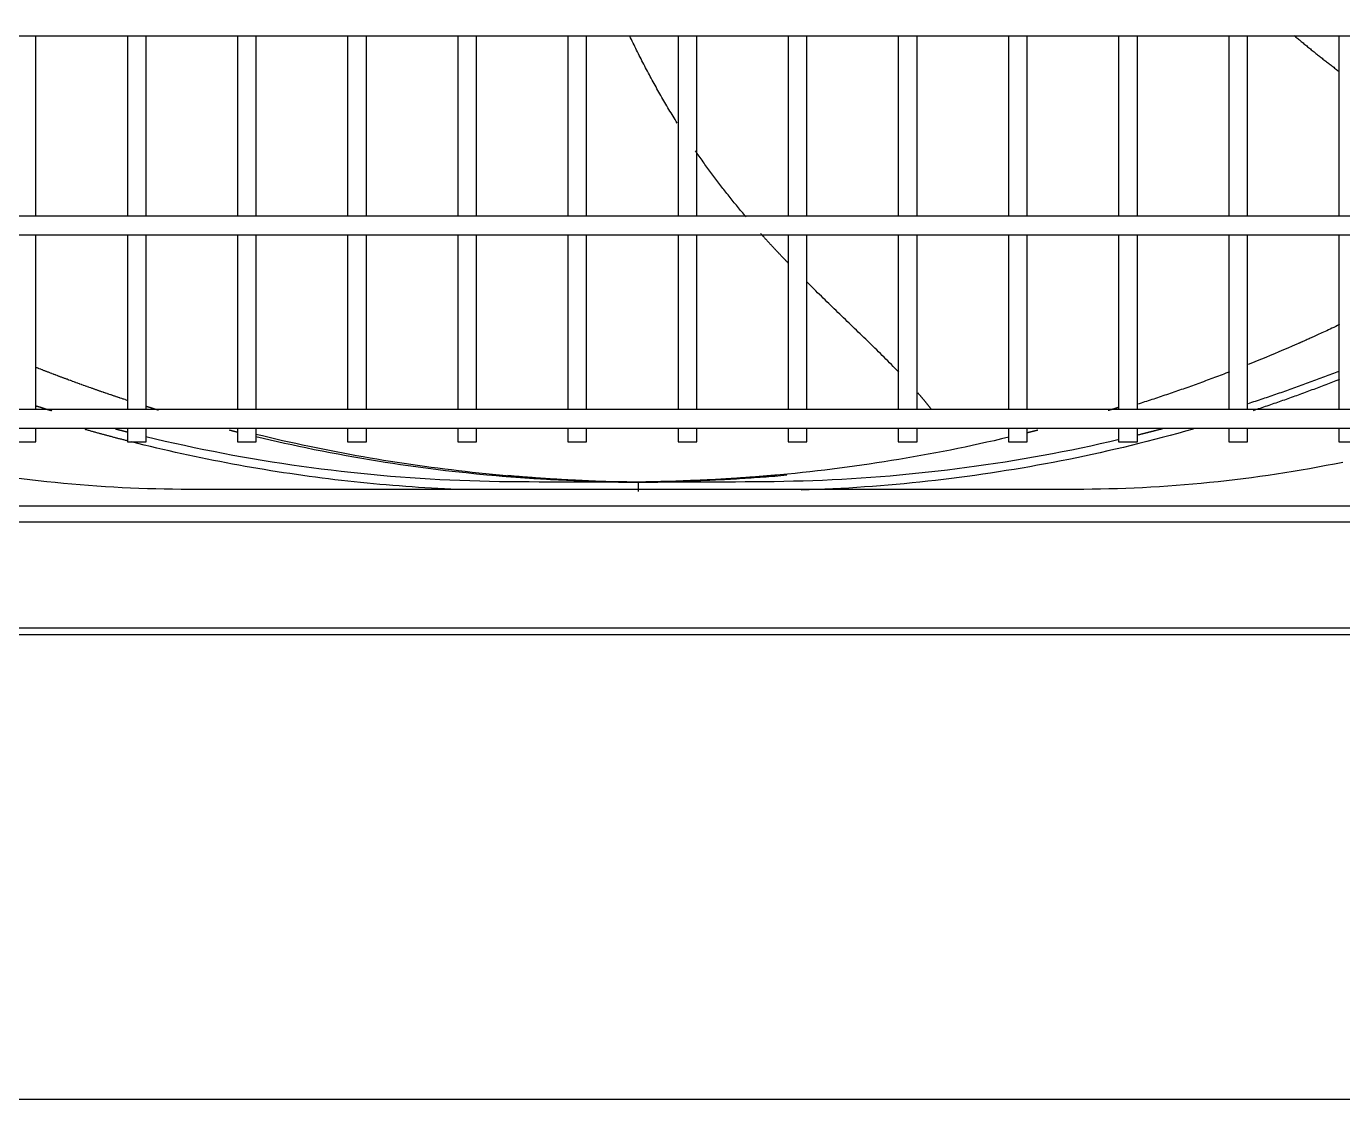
# Model space of a CAD drawing. Header units: millimetres. Extents: x 0 to 504600, y 0 to 118800.
# Drawn here: x 437787.9 to 438068.8, y 45578.4 to 45807.5 of the extents above; entities that cross this region are included whole.
import ezdxf

# ---------------------------------------------------------------- set-up
doc = ezdxf.new("R2010")
doc.units = ezdxf.units.MM
doc.header["$LTSCALE"] = 200
doc.layers.add('LG-AIRCON', color=240, linetype='Continuous')

# ---------------------------------------------------------------- blocks, each defined once
blk = doc.blocks.new('UXC')
at = {"layer": 'LG-AIRCON', "color": 0}
for p, q in [((429.3, 127.75), (1174.82, 127.75)), ((674.81, 89.26), (674.81, 127.76)), ((694.31, 127.76), (694.31, 89.26)), ((698.31, 89.26), (698.31, 127.76)), ((717.81, 127.76), (717.81, 89.26)), ((721.81, 89.26), (721.81, 127.76)), ((741.31, 127.76), (741.31, 89.26)), ((745.31, 89.26), (745.31, 127.76)), ((764.81, 127.76), (764.81, 89.26)), ((768.81, 89.26), (768.81, 127.76)), ((788.31, 127.76), (788.31, 89.26)), ((792.31, 89.26), (792.31, 127.76)), ((811.81, 127.76), (811.81, 89.26)), ((815.81, 89.26), (815.81, 127.76)), ((835.31, 127.76), (835.31, 89.26)), ((839.31, 89.26), (839.31, 127.76)), ((858.81, 127.76), (858.81, 89.26)), ((862.81, 89.26), (862.81, 127.76)), ((882.31, 127.76), (882.31, 89.26)), ((886.31, 89.26), (886.31, 127.76)), ((905.81, 127.76), (905.81, 89.26)), ((909.81, 89.26), (909.81, 127.76)), ((929.31, 127.76), (929.31, 89.26)), ((933.31, 89.26), (933.31, 127.76)), ((952.81, 127.76), (952.81, 89.26)), ((1090.65, 89.25), (513.47, 89.25)), ((513.47, 85.25), (1090.65, 85.25)), ((674.81, 48), (674.81, 85.26)), ((694.31, 85.26), (694.31, 48)), ((698.31, 48), (698.31, 85.26)), ((717.81, 85.26), (717.81, 48)), ((721.81, 48), (721.81, 85.26)), ((741.31, 85.26), (741.31, 48)), ((745.31, 48), (745.31, 85.26)), ((764.81, 85.26), (764.81, 48)), ((768.81, 48), (768.81, 85.26)), ((788.31, 85.26), (788.31, 48)), ((792.31, 48), (792.31, 85.26)), ((811.81, 85.26), (811.81, 48)), ((815.81, 48), (815.81, 85.26)), ((835.31, 85.26), (835.31, 48)), ((839.31, 48), (839.31, 85.26)), ((858.81, 85.26), (858.81, 48)), ((862.81, 48), (862.81, 85.26)), ((882.31, 85.26), (882.31, 48)), ((886.31, 48), (886.31, 85.26)), ((905.81, 85.26), (905.81, 48)), ((909.81, 48), (909.81, 85.26)), ((929.31, 85.26), (929.31, 48)), ((933.31, 48), (933.31, 85.26)), ((952.81, 85.26), (952.81, 48)), ((1081.32, 48), (522.8, 48)), ((522.8, 44), (1081.32, 44)), ((674.81, 41.09), (674.81, 44.01)), ((694.31, 44.01), (694.31, 41.09)), ((698.31, 41.09), (698.31, 44.01)), ((717.81, 44.01), (717.81, 41.09)), ((721.81, 41.09), (721.81, 44.01)), ((741.31, 44.01), (741.31, 41.09)), ((745.31, 41.09), (745.31, 44.01)), ((764.81, 44.01), (764.81, 41.09)), ((768.81, 41.09), (768.81, 44.01)), ((788.31, 44.01), (788.31, 41.09)), ((792.31, 41.09), (792.31, 44.01)), ((811.81, 44.01), (811.81, 41.09)), ((815.81, 41.09), (815.81, 44.01)), ((835.31, 44.01), (835.31, 41.09)), ((839.31, 41.09), (839.31, 44.01)), ((858.81, 44.01), (858.81, 41.09)), ((862.81, 41.09), (862.81, 44.01)), ((882.31, 44.01), (882.31, 41.09)), ((886.31, 41.09), (886.31, 44.01)), ((905.81, 44.01), (905.81, 41.09)), ((909.81, 41.09), (909.81, 44.01)), ((929.31, 44.01), (929.31, 41.09)), ((933.31, 41.09), (933.31, 44.01)), ((952.81, 44.01), (952.81, 41.09)), ((670.81, 41.09), (674.81, 41.09)), ((694.31, 41.09), (698.31, 41.09)), ((717.81, 41.09), (721.81, 41.09)), ((741.31, 41.09), (745.31, 41.09)), ((764.81, 41.09), (768.81, 41.09)), ((788.31, 41.09), (792.31, 41.09)), ((811.81, 41.09), (815.81, 41.09)), ((835.31, 41.09), (839.31, 41.09)), ((858.81, 41.09), (862.81, 41.09)), ((882.31, 41.09), (886.31, 41.09)), ((905.81, 41.09), (909.81, 41.09)), ((929.31, 41.09), (933.31, 41.09)), ((952.81, 41.09), (956.81, 41.09)), ((707.56, 31), (896.56, 31)), ((493.03, 27.46), (1111.03, 27.46)), ((1111.03, 23.93), (493.03, 23.93)), ((1168.46, 1.3), (391.35, 1.3)), ((391.35, 0), (1168.46, 0))]:
    blk.add_line(p, q, dxfattribs=at)
for points in [[(811.65, 109.12), (811.42, 109.48), (811.2, 109.84), (810.97, 110.21), (810.75, 110.57), (810.53, 110.93), (810.31, 111.3), (810.09, 111.66), (809.87, 112.03), (809.65, 112.39), (809.43, 112.76), (809.22, 113.13), (809, 113.49), (808.79, 113.86), (808.57, 114.23), (808.36, 114.6), (808.15, 114.96), (807.94, 115.33), (807.73, 115.7), (807.52, 116.07), (807.32, 116.44), (807.11, 116.81), (806.9, 117.18), (806.7, 117.56), (806.49, 117.93), (806.29, 118.3), (806.09, 118.67), (805.89, 119.05), (805.69, 119.42), (805.49, 119.79), (805.29, 120.17), (805.09, 120.54), (804.9, 120.91), (804.7, 121.29), (804.51, 121.66), (804.31, 122.04), (804.12, 122.42), (803.93, 122.79), (803.73, 123.17), (803.54, 123.55), (803.35, 123.92), (803.16, 124.3), (802.98, 124.68), (802.79, 125.06), (802.6, 125.44), (802.42, 125.81), (802.23, 126.19), (802.05, 126.57), (801.87, 126.95), (801.68, 127.33), (801.5, 127.71)], [(943.26, 127.79), (943.45, 127.63), (943.64, 127.47), (943.83, 127.31), (944.02, 127.15), (944.21, 126.99), (944.4, 126.84), (944.59, 126.68), (944.78, 126.52), (944.97, 126.36), (945.17, 126.2), (945.36, 126.04), (945.55, 125.88), (945.75, 125.72), (945.94, 125.56), (946.14, 125.41), (946.33, 125.25), (946.53, 125.09), (946.72, 124.93), (946.91, 124.77), (947.11, 124.62), (947.3, 124.46), (947.5, 124.3), (947.69, 124.15), (947.88, 123.99), (948.08, 123.84), (948.27, 123.69), (948.46, 123.53), (948.65, 123.38), (948.84, 123.23), (949.03, 123.08), (949.22, 122.93), (949.42, 122.78), (949.61, 122.63), (949.8, 122.48), (949.99, 122.33), (950.18, 122.18), (950.37, 122.03), (950.56, 121.89), (950.75, 121.74), (950.94, 121.59), (951.13, 121.44), (951.32, 121.3), (951.51, 121.15), (951.7, 121.01), (951.89, 120.86), (952.08, 120.72), (952.27, 120.57), (952.46, 120.43), (952.65, 120.28), (952.84, 120.14)], [(826.32, 89.11), (826.09, 89.38), (825.86, 89.65), (825.63, 89.92), (825.4, 90.2), (825.17, 90.47), (824.94, 90.74), (824.72, 91.02), (824.49, 91.29), (824.26, 91.57), (824.04, 91.84), (823.81, 92.12), (823.59, 92.39), (823.36, 92.67), (823.14, 92.95), (822.92, 93.22), (822.69, 93.5), (822.47, 93.78), (822.25, 94.06), (822.03, 94.34), (821.81, 94.62), (821.59, 94.9), (821.37, 95.18), (821.16, 95.46), (820.94, 95.74), (820.72, 96.02), (820.51, 96.3), (820.29, 96.59), (820.08, 96.87), (819.86, 97.15), (819.65, 97.44), (819.44, 97.72), (819.22, 98.01), (819.01, 98.29), (818.8, 98.58), (818.59, 98.86), (818.38, 99.15), (818.17, 99.43), (817.97, 99.72), (817.76, 100.01), (817.55, 100.3), (817.35, 100.59), (817.14, 100.87), (816.94, 101.16), (816.73, 101.45), (816.53, 101.74), (816.33, 102.03), (816.12, 102.32), (815.92, 102.61), (815.72, 102.91), (815.52, 103.2)], [(835.3, 79.24), (835.18, 79.37), (835.06, 79.49), (834.94, 79.61), (834.83, 79.74), (834.71, 79.86), (834.59, 79.99), (834.47, 80.11), (834.35, 80.23), (834.23, 80.36), (834.12, 80.48), (834, 80.6), (833.88, 80.73), (833.76, 80.85), (833.64, 80.98), (833.53, 81.1), (833.41, 81.23), (833.29, 81.35), (833.17, 81.48), (833.06, 81.6), (832.94, 81.73), (832.82, 81.85), (832.7, 81.98), (832.59, 82.1), (832.47, 82.23), (832.35, 82.35), (832.24, 82.48), (832.12, 82.6), (832, 82.73), (831.89, 82.85), (831.77, 82.98), (831.66, 83.1), (831.54, 83.23), (831.42, 83.36), (831.31, 83.48), (831.19, 83.61), (831.08, 83.73), (830.96, 83.86), (830.85, 83.99), (830.73, 84.11), (830.61, 84.24), (830.5, 84.37), (830.38, 84.49), (830.27, 84.62), (830.16, 84.75), (830.04, 84.87), (829.93, 85), (829.81, 85.13), (829.7, 85.25), (829.58, 85.38), (829.47, 85.51)], [(858.89, 55.96), (858.5, 56.36), (858.11, 56.76), (857.72, 57.16), (857.33, 57.56), (856.94, 57.95), (856.55, 58.35), (856.16, 58.74), (855.77, 59.13), (855.38, 59.52), (854.99, 59.91), (854.6, 60.3), (854.21, 60.69), (853.81, 61.07), (853.42, 61.46), (853.03, 61.84), (852.63, 62.23), (852.24, 62.61), (851.85, 62.99), (851.45, 63.37), (851.06, 63.76), (850.67, 64.14), (850.27, 64.52), (849.88, 64.9), (849.48, 65.28), (849.09, 65.66), (848.7, 66.04), (848.3, 66.42), (847.91, 66.8), (847.51, 67.18), (847.12, 67.56), (846.72, 67.94), (846.33, 68.32), (845.93, 68.7), (845.54, 69.08), (845.14, 69.46), (844.75, 69.84), (844.36, 70.22), (843.96, 70.6), (843.57, 70.99), (843.17, 71.37), (842.78, 71.75), (842.39, 72.14), (841.99, 72.52), (841.6, 72.91), (841.21, 73.29), (840.82, 73.68), (840.43, 74.07), (840.04, 74.45), (839.65, 74.84), (839.26, 75.23)], [(952.97, 66.09), (952.54, 65.89), (952.13, 65.69), (951.72, 65.5), (951.33, 65.32), (950.94, 65.14), (950.57, 64.97), (950.21, 64.8), (949.85, 64.63), (949.51, 64.48), (949.18, 64.32), (948.86, 64.18), (948.54, 64.03), (948.24, 63.9), (947.95, 63.77), (947.67, 63.64), (947.41, 63.52), (947.15, 63.4), (946.9, 63.29), (946.66, 63.18), (946.44, 63.08), (946.22, 62.98), (946.01, 62.89), (945.82, 62.81), (945.64, 62.72), (945.46, 62.65), (945.3, 62.58), (945.15, 62.51), (945.01, 62.45), (944.88, 62.39), (944.76, 62.33), (944.65, 62.29), (944.55, 62.24), (944.46, 62.2), (944.39, 62.17), (944.32, 62.14), (944.27, 62.12), (944.22, 62.1), (944.18, 62.08), (943.81, 61.92), (942.86, 61.5), (941.92, 61.1), (940.97, 60.69), (940.03, 60.29), (939.09, 59.89), (938.15, 59.5), (937.21, 59.11), (936.28, 58.72), (935.34, 58.34), (934.4, 57.96), (933.47, 57.58)], [(933.49, 49.28), (933.88, 49.41), (934.27, 49.54), (934.66, 49.67), (935.05, 49.79), (935.44, 49.92), (935.84, 50.05), (936.23, 50.18), (936.62, 50.31), (937.01, 50.44), (937.4, 50.57), (937.79, 50.71), (938.18, 50.84), (938.57, 50.97), (938.96, 51.1), (939.35, 51.24), (939.74, 51.37), (940.12, 51.51), (940.51, 51.64), (940.9, 51.78), (941.29, 51.91), (941.68, 52.05), (942.07, 52.19), (942.45, 52.32), (942.84, 52.46), (943.23, 52.6), (943.62, 52.74), (944, 52.88), (944.39, 53.02), (944.78, 53.16), (945.16, 53.3), (945.55, 53.44), (945.93, 53.58), (946.32, 53.72), (946.7, 53.86), (947.09, 54.01), (947.47, 54.15), (947.86, 54.29), (948.24, 54.44), (948.63, 54.58), (949.01, 54.73), (949.4, 54.87), (949.78, 55.02), (950.16, 55.16), (950.55, 55.31), (950.93, 55.46), (951.31, 55.61), (951.7, 55.75), (952.08, 55.9), (952.46, 56.05), (952.84, 56.2)], [(929.49, 56.02), (929.09, 55.86), (928.69, 55.71), (928.29, 55.56), (927.89, 55.41), (927.49, 55.26), (927.1, 55.1), (926.7, 54.95), (926.3, 54.81), (925.9, 54.66), (925.51, 54.51), (925.11, 54.36), (924.71, 54.21), (924.32, 54.07), (923.92, 53.92), (923.52, 53.78), (923.13, 53.63), (922.73, 53.49), (922.34, 53.35), (921.94, 53.2), (921.55, 53.06), (921.15, 52.92), (920.76, 52.78), (920.37, 52.64), (919.97, 52.5), (919.58, 52.36), (919.19, 52.22), (918.79, 52.09), (918.4, 51.95), (918.01, 51.81), (917.61, 51.68), (917.22, 51.54), (916.83, 51.41), (916.44, 51.27), (916.05, 51.14), (915.66, 51.01), (915.26, 50.88), (914.87, 50.74), (914.48, 50.61), (914.09, 50.48), (913.7, 50.35), (913.31, 50.22), (912.92, 50.09), (912.53, 49.97), (912.15, 49.84), (911.76, 49.71), (911.37, 49.59), (910.98, 49.46), (910.59, 49.33), (910.2, 49.21), (909.82, 49.09)], [(952.91, 54.39), (952.55, 54.24), (952.18, 54.1), (951.82, 53.96), (951.46, 53.82), (951.09, 53.68), (950.73, 53.53), (950.36, 53.39), (950, 53.25), (949.63, 53.11), (949.27, 52.97), (948.9, 52.83), (948.53, 52.7), (948.17, 52.56), (947.8, 52.42), (947.44, 52.28), (947.07, 52.15), (946.7, 52.01), (946.33, 51.87), (945.97, 51.74), (945.6, 51.6), (945.23, 51.47), (944.86, 51.33), (944.5, 51.2), (944.13, 51.06), (943.76, 50.93), (943.39, 50.8), (943.02, 50.67), (942.65, 50.53), (942.28, 50.4), (941.92, 50.27), (941.55, 50.14), (941.18, 50.01), (940.81, 49.88), (940.44, 49.75), (940.07, 49.62), (939.7, 49.49), (939.33, 49.36), (938.95, 49.24), (938.58, 49.11), (938.21, 48.98), (937.84, 48.85), (937.47, 48.73), (937.1, 48.6), (936.73, 48.48), (936.35, 48.35), (935.98, 48.23), (935.61, 48.1), (935.24, 47.98), (934.86, 47.86), (934.49, 47.73)], [(865.89, 48), (865.84, 48.07), (865.78, 48.14), (865.73, 48.21), (865.67, 48.28), (865.62, 48.35), (865.56, 48.42), (865.5, 48.5), (865.45, 48.57), (865.39, 48.64), (865.34, 48.71), (865.28, 48.78), (865.22, 48.85), (865.17, 48.92), (865.11, 48.99), (865.05, 49.06), (864.99, 49.13), (864.94, 49.2), (864.88, 49.27), (864.82, 49.34), (864.76, 49.42), (864.71, 49.49), (864.65, 49.56), (864.59, 49.63), (864.53, 49.7), (864.47, 49.77), (864.41, 49.84), (864.36, 49.91), (864.3, 49.98), (864.24, 50.05), (864.18, 50.12), (864.12, 50.19), (864.06, 50.26), (864, 50.34), (863.94, 50.41), (863.88, 50.48), (863.82, 50.55), (863.76, 50.62), (863.7, 50.69), (863.64, 50.76), (863.58, 50.83), (863.52, 50.9), (863.46, 50.97), (863.4, 51.04), (863.34, 51.11), (863.28, 51.18), (863.21, 51.25), (863.15, 51.32), (863.09, 51.39), (863.03, 51.47), (862.97, 51.54)], [(674.74, 48.8), (674.81, 48.78), (674.88, 48.76), (674.95, 48.73), (675.02, 48.71), (675.09, 48.69), (675.15, 48.67), (675.22, 48.65), (675.29, 48.63), (675.36, 48.6), (675.43, 48.58), (675.5, 48.56), (675.57, 48.54), (675.63, 48.52), (675.7, 48.5), (675.77, 48.47), (675.84, 48.45), (675.91, 48.43), (675.98, 48.41), (676.05, 48.39), (676.11, 48.37), (676.18, 48.34), (676.25, 48.32), (676.32, 48.3), (676.39, 48.28), (676.46, 48.26), (676.53, 48.24), (676.59, 48.22), (676.66, 48.19), (676.73, 48.17), (676.8, 48.15), (676.87, 48.13), (676.94, 48.11), (677.01, 48.09), (677.07, 48.07), (677.14, 48.04), (677.21, 48.02), (677.28, 48), (677.35, 47.98), (677.42, 47.96), (677.49, 47.94), (677.56, 47.92), (677.62, 47.9), (677.69, 47.87), (677.76, 47.85), (677.83, 47.83), (677.9, 47.81), (677.97, 47.79), (678.04, 47.77), (678.1, 47.75), (678.17, 47.73)], [(700.98, 47.81), (700.92, 47.83), (700.87, 47.85), (700.82, 47.86), (700.76, 47.88), (700.71, 47.9), (700.65, 47.91), (700.6, 47.93), (700.55, 47.95), (700.49, 47.96), (700.44, 47.98), (700.39, 48), (700.33, 48.01), (700.28, 48.03), (700.22, 48.05), (700.17, 48.06), (700.12, 48.08), (700.06, 48.1), (700.01, 48.11), (699.96, 48.13), (699.9, 48.15), (699.85, 48.16), (699.8, 48.18), (699.74, 48.2), (699.69, 48.21), (699.63, 48.23), (699.58, 48.25), (699.53, 48.26), (699.47, 48.28), (699.42, 48.3), (699.36, 48.31), (699.31, 48.33), (699.26, 48.35), (699.2, 48.36), (699.15, 48.38), (699.1, 48.4), (699.04, 48.41), (698.99, 48.43), (698.93, 48.45), (698.88, 48.46), (698.83, 48.48), (698.77, 48.5), (698.72, 48.51), (698.66, 48.53), (698.61, 48.55), (698.56, 48.56), (698.5, 48.58), (698.45, 48.6), (698.4, 48.62), (698.34, 48.63), (698.29, 48.65)], [(905.87, 48.45), (905.82, 48.43), (905.78, 48.42), (905.73, 48.4), (905.69, 48.39), (905.64, 48.38), (905.59, 48.36), (905.55, 48.35), (905.5, 48.33), (905.46, 48.32), (905.41, 48.3), (905.36, 48.29), (905.32, 48.28), (905.27, 48.26), (905.22, 48.25), (905.18, 48.23), (905.13, 48.22), (905.09, 48.21), (905.04, 48.19), (904.99, 48.18), (904.95, 48.16), (904.9, 48.15), (904.86, 48.13), (904.81, 48.12), (904.76, 48.11), (904.72, 48.09), (904.67, 48.08), (904.63, 48.06), (904.58, 48.05), (904.53, 48.04), (904.49, 48.02), (904.44, 48.01), (904.39, 47.99), (904.35, 47.98), (904.3, 47.97), (904.26, 47.95), (904.21, 47.94), (904.16, 47.92), (904.12, 47.91), (904.07, 47.9), (904.03, 47.88), (903.98, 47.87), (903.93, 47.85), (903.89, 47.84), (903.84, 47.83), (903.79, 47.81), (903.75, 47.8), (903.7, 47.78), (903.66, 47.77), (903.61, 47.76), (903.56, 47.74)], [(694.29, 41.29), (694.11, 41.34), (693.93, 41.38), (693.75, 41.43), (693.57, 41.48), (693.39, 41.52), (693.21, 41.57), (693.03, 41.62), (692.85, 41.66), (692.66, 41.71), (692.48, 41.76), (692.3, 41.81), (692.12, 41.85), (691.94, 41.9), (691.76, 41.95), (691.58, 42), (691.4, 42.04), (691.22, 42.09), (691.04, 42.14), (690.86, 42.19), (690.68, 42.24), (690.5, 42.28), (690.32, 42.33), (690.14, 42.38), (689.96, 42.43), (689.78, 42.48), (689.6, 42.53), (689.42, 42.58), (689.24, 42.63), (689.06, 42.68), (688.88, 42.72), (688.7, 42.77), (688.52, 42.82), (688.34, 42.87), (688.16, 42.92), (687.98, 42.97), (687.8, 43.02), (687.62, 43.07), (687.44, 43.12), (687.26, 43.17), (687.08, 43.22), (686.9, 43.27), (686.72, 43.32), (686.54, 43.37), (686.36, 43.42), (686.18, 43.47), (686, 43.52), (685.82, 43.58), (685.64, 43.63), (685.46, 43.68), (685.28, 43.73)], [(691.79, 43.85), (691.84, 43.84), (691.89, 43.82), (691.94, 43.81), (691.99, 43.8), (692.04, 43.79), (692.09, 43.77), (692.14, 43.76), (692.19, 43.75), (692.24, 43.73), (692.29, 43.72), (692.34, 43.71), (692.39, 43.69), (692.44, 43.68), (692.49, 43.67), (692.54, 43.66), (692.59, 43.64), (692.64, 43.63), (692.69, 43.62), (692.74, 43.6), (692.79, 43.59), (692.84, 43.58), (692.89, 43.56), (692.94, 43.55), (692.99, 43.54), (693.04, 43.53), (693.09, 43.51), (693.14, 43.5), (693.19, 43.49), (693.24, 43.47), (693.29, 43.46), (693.34, 43.45), (693.39, 43.44), (693.44, 43.42), (693.49, 43.41), (693.54, 43.4), (693.59, 43.38), (693.64, 43.37), (693.69, 43.36), (693.74, 43.35), (693.79, 43.33), (693.84, 43.32), (693.89, 43.31), (693.94, 43.29), (693.99, 43.28), (694.04, 43.27), (694.09, 43.26), (694.14, 43.24), (694.19, 43.23), (694.24, 43.22), (694.29, 43.21)], [(698.29, 42.22), (700.33, 41.73), (702.38, 41.25), (704.43, 40.79), (706.49, 40.34), (708.55, 39.9), (710.61, 39.48), (712.68, 39.06), (714.76, 38.66), (716.83, 38.27), (718.91, 37.9), (721, 37.53), (723.09, 37.18), (725.18, 36.84), (727.28, 36.52), (729.38, 36.21), (731.48, 35.91), (733.58, 35.62), (735.69, 35.34), (737.79, 35.08), (739.9, 34.84), (742.01, 34.6), (744.12, 34.38), (746.23, 34.17), (748.34, 33.97), (750.45, 33.79), (752.57, 33.62), (754.68, 33.47), (756.79, 33.32), (758.91, 33.2), (761.02, 33.08), (763.14, 32.98), (765.25, 32.89), (767.37, 32.81), (769.49, 32.75), (771.6, 32.7), (773.72, 32.65), (775.84, 32.62), (777.95, 32.6), (780.07, 32.59), (782.19, 32.58), (784.31, 32.57), (786.42, 32.56), (788.54, 32.56), (790.66, 32.55), (792.78, 32.54), (794.9, 32.53), (797.01, 32.52), (799.13, 32.51), (801.25, 32.51), (803.37, 32.5)], [(717.7, 43.15), (717.67, 43.16), (717.63, 43.16), (717.6, 43.17), (717.57, 43.18), (717.54, 43.19), (717.51, 43.2), (717.48, 43.2), (717.45, 43.21), (717.42, 43.22), (717.39, 43.23), (717.35, 43.24), (717.32, 43.24), (717.29, 43.25), (717.26, 43.26), (717.23, 43.27), (717.2, 43.27), (717.17, 43.28), (717.14, 43.29), (717.11, 43.3), (717.07, 43.31), (717.04, 43.31), (717.01, 43.32), (716.98, 43.33), (716.95, 43.34), (716.92, 43.35), (716.89, 43.35), (716.86, 43.36), (716.83, 43.37), (716.79, 43.38), (716.76, 43.39), (716.73, 43.39), (716.7, 43.4), (716.67, 43.41), (716.64, 43.42), (716.61, 43.43), (716.58, 43.43), (716.54, 43.44), (716.51, 43.45), (716.48, 43.46), (716.45, 43.47), (716.42, 43.47), (716.39, 43.48), (716.36, 43.49), (716.33, 43.5), (716.29, 43.51), (716.26, 43.51), (716.23, 43.52), (716.2, 43.53), (716.17, 43.54), (716.14, 43.55)], [(794.17, 32.7), (792.71, 32.75), (791.24, 32.81), (789.78, 32.87), (788.32, 32.94), (786.85, 33.02), (785.39, 33.11), (783.93, 33.2), (782.46, 33.29), (781, 33.39), (779.54, 33.5), (778.08, 33.61), (776.62, 33.73), (775.16, 33.86), (773.7, 33.99), (772.24, 34.13), (770.78, 34.27), (769.32, 34.42), (767.87, 34.57), (766.41, 34.74), (764.96, 34.9), (763.5, 35.08), (762.05, 35.25), (760.59, 35.44), (759.14, 35.63), (757.69, 35.83), (756.24, 36.03), (754.79, 36.24), (753.34, 36.45), (751.89, 36.67), (750.44, 36.9), (748.99, 37.13), (747.55, 37.37), (746.1, 37.62), (744.66, 37.87), (743.22, 38.12), (741.77, 38.39), (740.33, 38.65), (738.89, 38.93), (737.46, 39.21), (736.02, 39.5), (734.58, 39.79), (733.15, 40.08), (731.71, 40.39), (730.28, 40.7), (728.85, 41.01), (727.42, 41.33), (725.99, 41.66), (724.57, 41.99), (723.14, 42.33), (721.72, 42.68)], [(803.36, 32.5), (802.4, 32.5), (801.38, 32.51), (800.31, 32.52), (799.17, 32.53), (797.98, 32.54), (796.73, 32.57), (795.42, 32.59), (794.05, 32.63), (792.62, 32.67), (791.14, 32.72), (789.59, 32.77), (787.99, 32.84), (786.34, 32.92), (784.62, 33.01), (782.85, 33.11), (781.01, 33.22), (779.12, 33.34), (777.18, 33.48), (775.17, 33.64), (773.11, 33.81), (770.99, 34), (768.82, 34.21), (766.59, 34.44), (764.3, 34.69), (762.23, 34.93), (760.64, 35.12), (759.05, 35.32), (757.45, 35.53), (755.84, 35.74), (754.23, 35.97), (752.6, 36.2), (750.97, 36.45), (749.32, 36.7), (747.67, 36.96), (746.01, 37.23), (744.34, 37.51), (742.66, 37.81), (740.98, 38.11), (739.29, 38.42), (737.58, 38.74), (735.87, 39.07), (734.16, 39.41), (732.43, 39.77), (730.89, 40.09), (729.38, 40.41), (727.86, 40.74), (726.33, 41.08), (724.8, 41.43), (723.26, 41.79), (721.72, 42.16)], [(921.72, 43.81), (920.07, 43.34), (918.43, 42.88), (916.78, 42.43), (915.12, 41.99), (913.47, 41.56), (911.81, 41.13), (910.15, 40.72), (908.5, 40.31), (906.84, 39.91), (905.18, 39.52), (903.52, 39.14), (901.86, 38.76), (900.2, 38.4), (898.53, 38.04), (896.87, 37.69), (895.2, 37.35), (893.54, 37.02), (891.87, 36.7), (890.2, 36.38), (888.54, 36.08), (886.87, 35.78), (885.2, 35.49), (883.53, 35.21), (881.85, 34.94), (880.18, 34.67), (878.51, 34.42), (876.83, 34.17), (875.16, 33.93), (873.48, 33.7), (871.81, 33.47), (870.13, 33.26), (868.45, 33.05), (866.77, 32.86), (865.09, 32.67), (863.41, 32.49), (861.73, 32.31), (860.04, 32.15), (858.36, 31.99), (856.67, 31.84), (854.99, 31.71), (853.3, 31.57), (851.62, 31.45), (849.93, 31.34), (848.24, 31.23), (846.55, 31.14), (844.86, 31.05), (843.16, 30.97), (841.47, 30.9), (839.78, 30.83), (838.08, 30.78)], [(888.57, 43.57), (888.53, 43.55), (888.49, 43.54), (888.44, 43.53), (888.4, 43.52), (888.36, 43.51), (888.32, 43.5), (888.27, 43.49), (888.23, 43.48), (888.19, 43.47), (888.14, 43.46), (888.1, 43.45), (888.06, 43.43), (888.01, 43.42), (887.97, 43.41), (887.93, 43.4), (887.88, 43.39), (887.84, 43.38), (887.8, 43.37), (887.75, 43.36), (887.71, 43.35), (887.67, 43.34), (887.62, 43.33), (887.58, 43.31), (887.54, 43.3), (887.5, 43.29), (887.45, 43.28), (887.41, 43.27), (887.37, 43.26), (887.32, 43.25), (887.28, 43.24), (887.24, 43.23), (887.19, 43.22), (887.15, 43.21), (887.11, 43.19), (887.06, 43.18), (887.02, 43.17), (886.98, 43.16), (886.93, 43.15), (886.89, 43.14), (886.85, 43.13), (886.8, 43.12), (886.76, 43.11), (886.72, 43.1), (886.67, 43.09), (886.63, 43.08), (886.59, 43.07), (886.54, 43.05), (886.5, 43.04), (886.46, 43.03), (886.42, 43.02)], [(909.89, 42.57), (910, 42.6), (910.12, 42.62), (910.23, 42.65), (910.34, 42.68), (910.45, 42.71), (910.57, 42.74), (910.68, 42.76), (910.79, 42.79), (910.9, 42.82), (911.01, 42.85), (911.13, 42.88), (911.24, 42.9), (911.35, 42.93), (911.46, 42.96), (911.58, 42.99), (911.69, 43.02), (911.8, 43.05), (911.91, 43.07), (912.02, 43.1), (912.14, 43.13), (912.25, 43.16), (912.36, 43.19), (912.47, 43.22), (912.59, 43.24), (912.7, 43.27), (912.81, 43.3), (912.92, 43.33), (913.03, 43.36), (913.15, 43.39), (913.26, 43.42), (913.37, 43.45), (913.48, 43.47), (913.59, 43.5), (913.71, 43.53), (913.82, 43.56), (913.93, 43.59), (914.04, 43.62), (914.16, 43.65), (914.27, 43.68), (914.38, 43.71), (914.49, 43.74), (914.6, 43.77), (914.72, 43.79), (914.83, 43.82), (914.94, 43.85), (915.05, 43.88), (915.16, 43.91), (915.28, 43.94), (915.39, 43.97), (915.5, 44)], [(763.32, 30.98), (761.95, 31.04), (760.57, 31.11), (759.19, 31.19), (757.82, 31.27), (756.44, 31.36), (755.07, 31.45), (753.7, 31.55), (752.32, 31.66), (750.95, 31.77), (749.57, 31.89), (748.2, 32.01), (746.83, 32.13), (745.46, 32.27), (744.08, 32.41), (742.71, 32.55), (741.34, 32.7), (739.97, 32.85), (738.6, 33.01), (737.23, 33.18), (735.86, 33.35), (734.49, 33.53), (733.12, 33.71), (731.75, 33.9), (730.38, 34.1), (729.01, 34.3), (727.64, 34.5), (726.28, 34.71), (724.91, 34.93), (723.54, 35.15), (722.18, 35.38), (720.81, 35.61), (719.45, 35.85), (718.09, 36.1), (716.73, 36.34), (715.38, 36.6), (714.02, 36.86), (712.67, 37.12), (711.32, 37.39), (709.97, 37.67), (708.62, 37.95), (707.28, 38.24), (705.93, 38.53), (704.59, 38.82), (703.25, 39.13), (701.91, 39.43), (700.58, 39.75), (699.24, 40.06), (697.91, 40.39), (696.58, 40.71), (695.25, 41.05)], [(882.39, 42.05), (880.84, 41.69), (879.28, 41.33), (877.72, 40.98), (876.16, 40.64), (874.6, 40.3), (873.04, 39.98), (871.48, 39.65), (869.91, 39.34), (868.35, 39.03), (866.78, 38.73), (865.21, 38.44), (863.64, 38.16), (862.07, 37.88), (860.49, 37.6), (858.92, 37.34), (857.34, 37.08), (855.77, 36.83), (854.19, 36.59), (852.61, 36.35), (851.03, 36.12), (849.45, 35.89), (847.87, 35.68), (846.29, 35.47), (844.7, 35.27), (843.12, 35.07), (841.54, 34.88), (839.95, 34.7), (838.36, 34.52), (836.78, 34.35), (835.19, 34.19), (833.6, 34.04), (832.01, 33.89), (830.42, 33.75), (828.83, 33.62), (827.24, 33.49), (825.65, 33.38), (824.06, 33.27), (822.47, 33.17), (820.88, 33.08), (819.28, 33), (817.69, 32.92), (816.1, 32.86), (814.5, 32.8), (812.91, 32.74), (811.31, 32.69), (809.72, 32.65), (808.12, 32.61), (806.53, 32.57), (804.93, 32.54), (803.34, 32.5)], [(803.36, 32.5), (805.43, 32.51), (807.5, 32.51), (809.57, 32.52), (811.63, 32.53), (813.7, 32.54), (815.77, 32.55), (817.84, 32.55), (819.91, 32.56), (821.98, 32.57), (824.05, 32.58), (826.12, 32.59), (828.19, 32.6), (830.26, 32.62), (832.32, 32.64), (834.39, 32.68), (836.46, 32.73), (838.52, 32.78), (840.58, 32.85), (842.64, 32.93), (844.71, 33.03), (846.76, 33.14), (848.82, 33.26), (850.88, 33.39), (852.93, 33.53), (854.99, 33.69), (857.04, 33.86), (859.09, 34.04), (861.14, 34.23), (863.19, 34.44), (865.24, 34.66), (867.29, 34.89), (869.33, 35.13), (871.37, 35.39), (873.42, 35.65), (875.46, 35.94), (877.5, 36.23), (879.54, 36.53), (881.58, 36.85), (883.61, 37.18), (885.65, 37.52), (887.68, 37.87), (889.71, 38.24), (891.74, 38.62), (893.77, 39.01), (895.8, 39.41), (897.83, 39.83), (899.86, 40.26), (901.88, 40.7), (903.91, 41.15), (905.93, 41.62)], [(803.38, 32.5), (802.75, 32.5), (802.11, 32.51), (801.48, 32.51), (800.85, 32.52), (800.21, 32.53), (799.58, 32.53), (798.94, 32.54), (798.31, 32.55), (797.67, 32.56), (797.04, 32.58), (796.4, 32.59), (795.77, 32.6), (795.14, 32.62), (794.5, 32.64), (793.87, 32.65), (793.23, 32.67), (792.6, 32.69), (791.97, 32.71), (791.33, 32.73), (790.7, 32.76), (790.07, 32.78), (789.43, 32.81), (788.8, 32.83), (788.17, 32.86), (787.53, 32.89), (786.9, 32.92), (786.27, 32.95), (785.63, 32.98), (785, 33.01), (784.37, 33.04), (783.73, 33.08), (783.1, 33.11), (782.47, 33.15), (781.84, 33.19), (781.2, 33.23), (780.57, 33.27), (779.94, 33.31), (779.31, 33.35), (778.67, 33.39), (778.04, 33.44), (777.41, 33.48), (776.78, 33.53), (776.15, 33.58), (775.51, 33.62), (774.88, 33.67), (774.25, 33.72), (773.62, 33.78), (772.99, 33.83), (772.35, 33.88), (771.72, 33.94)], [(792.16, 32.77), (791.9, 32.78), (791.64, 32.79), (791.36, 32.8), (791.09, 32.82), (790.8, 32.83), (790.51, 32.84), (790.21, 32.86), (789.91, 32.87), (789.6, 32.89), (789.28, 32.9), (788.97, 32.92), (788.64, 32.93), (788.32, 32.95), (787.99, 32.97), (787.65, 32.99), (787.32, 33.01), (786.98, 33.03), (786.63, 33.05), (786.29, 33.07), (785.94, 33.09), (785.6, 33.11), (785.25, 33.13), (784.9, 33.15), (784.55, 33.17), (784.2, 33.2), (783.85, 33.22), (783.5, 33.24), (783.15, 33.27), (782.8, 33.29), (782.45, 33.31), (782.1, 33.34), (781.75, 33.36), (781.4, 33.39), (781.05, 33.41), (780.7, 33.44), (780.35, 33.47), (780.01, 33.49), (779.66, 33.52), (779.31, 33.55), (778.96, 33.57), (778.61, 33.6), (778.26, 33.63), (777.91, 33.66), (777.57, 33.69), (777.22, 33.72), (776.87, 33.75), (776.52, 33.78), (776.17, 33.81), (775.82, 33.84), (775.48, 33.87)], [(835, 33.94), (834.37, 33.88), (833.74, 33.83), (833.11, 33.78), (832.48, 33.72), (831.84, 33.67), (831.21, 33.62), (830.58, 33.58), (829.95, 33.53), (829.32, 33.48), (828.68, 33.44), (828.05, 33.39), (827.42, 33.35), (826.79, 33.31), (826.15, 33.27), (825.52, 33.23), (824.89, 33.19), (824.26, 33.15), (823.62, 33.11), (822.99, 33.08), (822.36, 33.04), (821.72, 33.01), (821.09, 32.98), (820.46, 32.95), (819.83, 32.92), (819.19, 32.89), (818.56, 32.86), (817.93, 32.83), (817.29, 32.81), (816.66, 32.78), (816.03, 32.76), (815.39, 32.73), (814.76, 32.71), (814.12, 32.69), (813.49, 32.67), (812.86, 32.65), (812.22, 32.64), (811.59, 32.62), (810.95, 32.6), (810.32, 32.59), (809.69, 32.58), (809.05, 32.56), (808.42, 32.55), (807.78, 32.54), (807.15, 32.53), (806.51, 32.53), (805.88, 32.52), (805.25, 32.51), (804.61, 32.51), (803.98, 32.5), (803.34, 32.5)], [(832.87, 33.99), (832.45, 33.96), (832.03, 33.92), (831.62, 33.88), (831.2, 33.85), (830.78, 33.81), (830.37, 33.77), (829.96, 33.74), (829.54, 33.71), (829.13, 33.67), (828.72, 33.64), (828.32, 33.61), (827.91, 33.58), (827.5, 33.54), (827.1, 33.51), (826.7, 33.48), (826.3, 33.45), (825.9, 33.43), (825.51, 33.4), (825.11, 33.37), (824.72, 33.34), (824.33, 33.31), (823.94, 33.29), (823.56, 33.26), (823.17, 33.24), (822.79, 33.21), (822.41, 33.19), (822.03, 33.17), (821.66, 33.14), (821.29, 33.12), (820.91, 33.1), (820.54, 33.08), (820.17, 33.05), (819.81, 33.03), (819.44, 33.01), (819.08, 32.99), (818.71, 32.97), (818.35, 32.95), (817.99, 32.94), (817.63, 32.92), (817.27, 32.9), (816.92, 32.88), (816.56, 32.87), (816.21, 32.85), (815.86, 32.83), (815.5, 32.82), (815.15, 32.8), (814.81, 32.79), (814.46, 32.77), (814.11, 32.76), (813.77, 32.74)], [(803.36, 30.5), (803.36, 30.56), (803.36, 30.63), (803.36, 30.69), (803.37, 30.75), (803.37, 30.81), (803.37, 30.88), (803.37, 30.94), (803.37, 31), (803.37, 31.06), (803.37, 31.12), (803.37, 31.18), (803.37, 31.24), (803.37, 31.29), (803.37, 31.35), (803.37, 31.41), (803.37, 31.46), (803.37, 31.52), (803.37, 31.57), (803.37, 31.62), (803.37, 31.67), (803.37, 31.72), (803.37, 31.77), (803.37, 31.82), (803.37, 31.87), (803.37, 31.91), (803.37, 31.96), (803.37, 32), (803.37, 32.04), (803.37, 32.08), (803.37, 32.12), (803.37, 32.15), (803.37, 32.19), (803.37, 32.22), (803.37, 32.25), (803.37, 32.28), (803.37, 32.31), (803.37, 32.33), (803.37, 32.36), (803.37, 32.38), (803.37, 32.4), (803.37, 32.42), (803.37, 32.44), (803.37, 32.45), (803.37, 32.46), (803.37, 32.48), (803.37, 32.48), (803.37, 32.49), (803.37, 32.5), (803.37, 32.5), (803.37, 32.5)]]:
    blk.add_lwpolyline(points, dxfattribs=at)
blk.add_lwpolyline([(694.27, 49.94), (693.94, 50.05, -0.00029), (693.83, 50.09), (693.55, 50.18, -0.000291), (693.44, 50.21), (693.16, 50.31, -0.000291), (693.05, 50.34), (692.78, 50.43, -0.000291), (692.66, 50.47), (692.39, 50.56, -0.000292), (692.28, 50.6), (692, 50.69, -0.000292), (691.89, 50.73), (691.61, 50.82, -0.000292), (691.5, 50.86), (691.22, 50.96, -0.000293), (691.11, 50.99), (690.83, 51.09, -0.000293), (690.72, 51.12), (690.45, 51.22, -0.000293), (690.33, 51.26), (690.06, 51.35, -0.000293), (689.94, 51.39), (689.67, 51.49, -0.000294), (689.56, 51.52), (689.28, 51.62, -0.000294), (689.17, 51.66), (688.89, 51.75, -0.000294), (688.78, 51.79), (688.5, 51.89, -0.000295), (688.39, 51.93), (688.11, 52.03, -0.000295), (688, 52.06), (687.72, 52.16, -0.000295), (687.6, 52.2), (687.33, 52.3, -0.000296), (687.21, 52.34), (686.93, 52.44, -0.000296), (686.82, 52.48), (686.54, 52.58, -0.000296), (686.43, 52.61), (686.15, 52.71, -0.000296), (686.04, 52.75), (685.76, 52.85, -0.000297), (685.65, 52.89), (685.37, 52.99, -0.000297), (685.26, 53.03), (684.98, 53.13, -0.000297), (684.86, 53.17), (684.58, 53.28, -0.000298), (684.47, 53.32), (684.19, 53.42, -0.000298), (684.08, 53.46), (683.8, 53.56, -0.000298), (683.69, 53.6), (683.4, 53.7, -0.000299), (683.29, 53.74), (683.01, 53.85, -0.000299), (682.9, 53.89), (682.62, 53.99, -0.000299), (682.51, 54.03), (682.22, 54.14, -0.0003), (682.11, 54.18), (681.83, 54.28, -0.0003), (681.72, 54.32), (681.44, 54.43, -0.0003), (681.32, 54.47), (681.04, 54.57, -0.0003), (680.93, 54.62), (680.65, 54.72, -0.000301), (680.54, 54.76), (680.25, 54.87, -0.000301), (680.14, 54.91), (679.86, 55.02, -0.000301), (679.75, 55.06), (679.46, 55.17, -0.000302), (679.35, 55.21), (679.07, 55.32, -0.000302), (678.95, 55.36), (678.67, 55.47, -0.000302), (678.56, 55.51), (678.28, 55.62, -0.000303), (678.16, 55.66), (677.88, 55.77, -0.000303), (677.77, 55.81), (677.48, 55.92, -0.000303), (677.37, 55.97), (677.09, 56.08, -0.000304), (676.97, 56.12), (676.69, 56.23, -0.000304), (676.58, 56.27), (676.29, 56.38, -0.000304), (676.18, 56.43), (675.9, 56.54, -0.000305), (675.78, 56.58), (675.5, 56.69, -0.000305), (675.39, 56.74), (675.1, 56.85, -0.000305), (674.99, 56.9), (674.81, 56.97)], format="xyb", dxfattribs=at)
for centre, start, end in [((707.56, 316), 258.4513, 270), ((896.56, 316), 270, 281.5487)]:
    blk.add_arc(centre, 285, start, end, dxfattribs=at)
blk = doc.blocks.new('UXC+UXC')
at = {"layer": 'LG-AIRCON', "color": 0}
blk.add_blockref('UXC', (1640, 0), dxfattribs=at)

msp = doc.modelspace()

# ---------------------------------------------------------------- linework, layer by layer
at = {"layer": 'LG-AIRCON', "color": 8}
msp.add_lwpolyline([(434944.22, 46538.42), (438424.22, 46538.42), (438424.22, 45578.42), (434944.22, 45578.42)], close=True, dxfattribs=at)

# ---------------------------------------------------------------- block references
at = {"layer": 'LG-AIRCON', "color": 211}
msp.add_blockref('UXC+UXC', (435475.17, 45677.72), dxfattribs=at)

doc.saveas('drawing.dxf')
